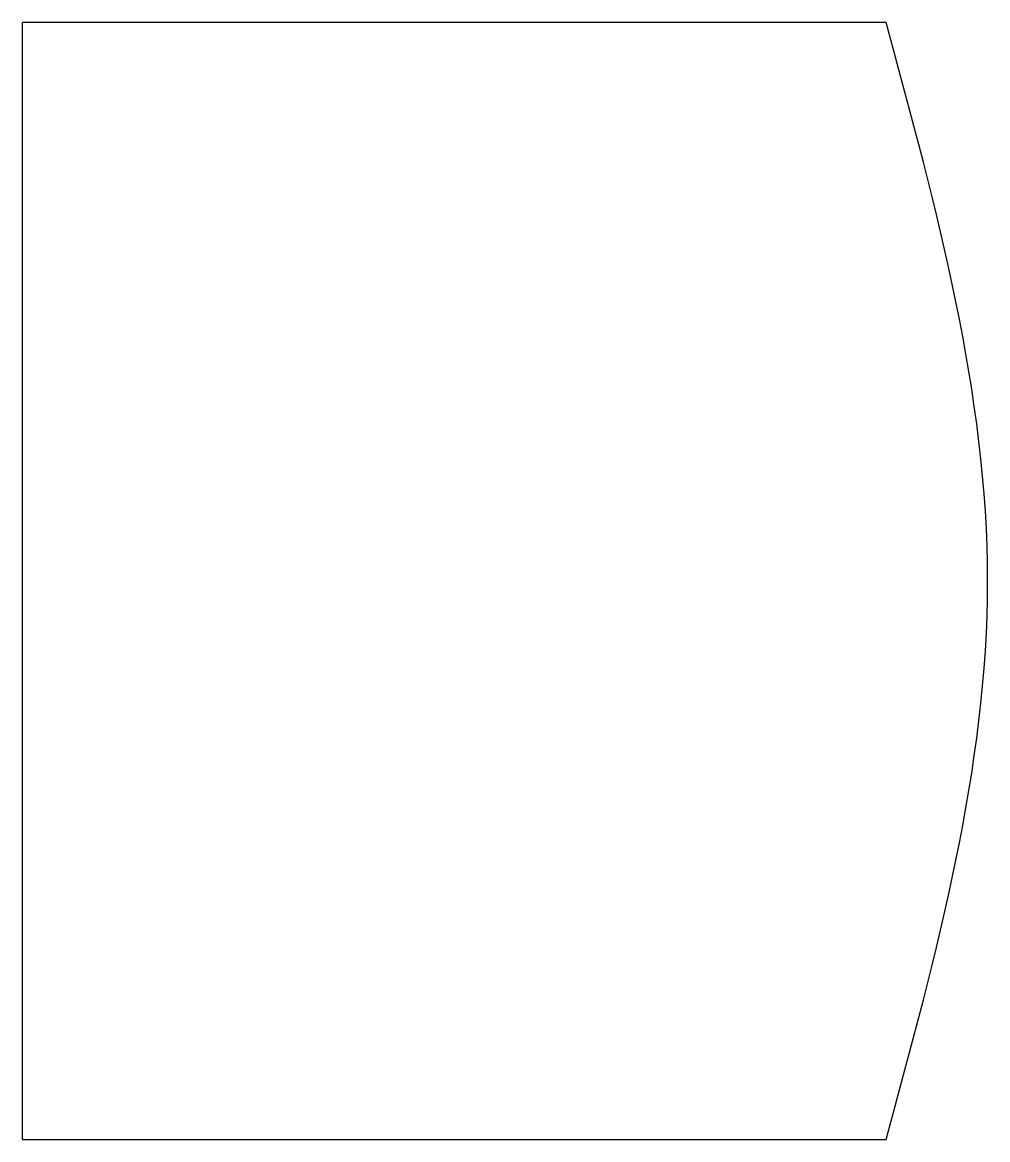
# Model space of a CAD drawing. Header units: metres. Extents: x 0 to 19, y 0 to 22.
import ezdxf

# ---------------------------------------------------------------- set-up
doc = ezdxf.new("R2010")
doc.units = ezdxf.units.M

msp = doc.modelspace()

# ---------------------------------------------------------------- linework, layer by layer
at = {"color": 7}
for points in [[(17, 22), (0, 22)], [(0, 0), (0, 22)], [(0, 0), (17, 0)]]:
    msp.add_lwpolyline(points, dxfattribs=at)
at = {"color": 1}
msp.add_spline([(17, 0), (19, 11), (17, 22)], degree=3, dxfattribs=at)

doc.saveas('drawing.dxf')
